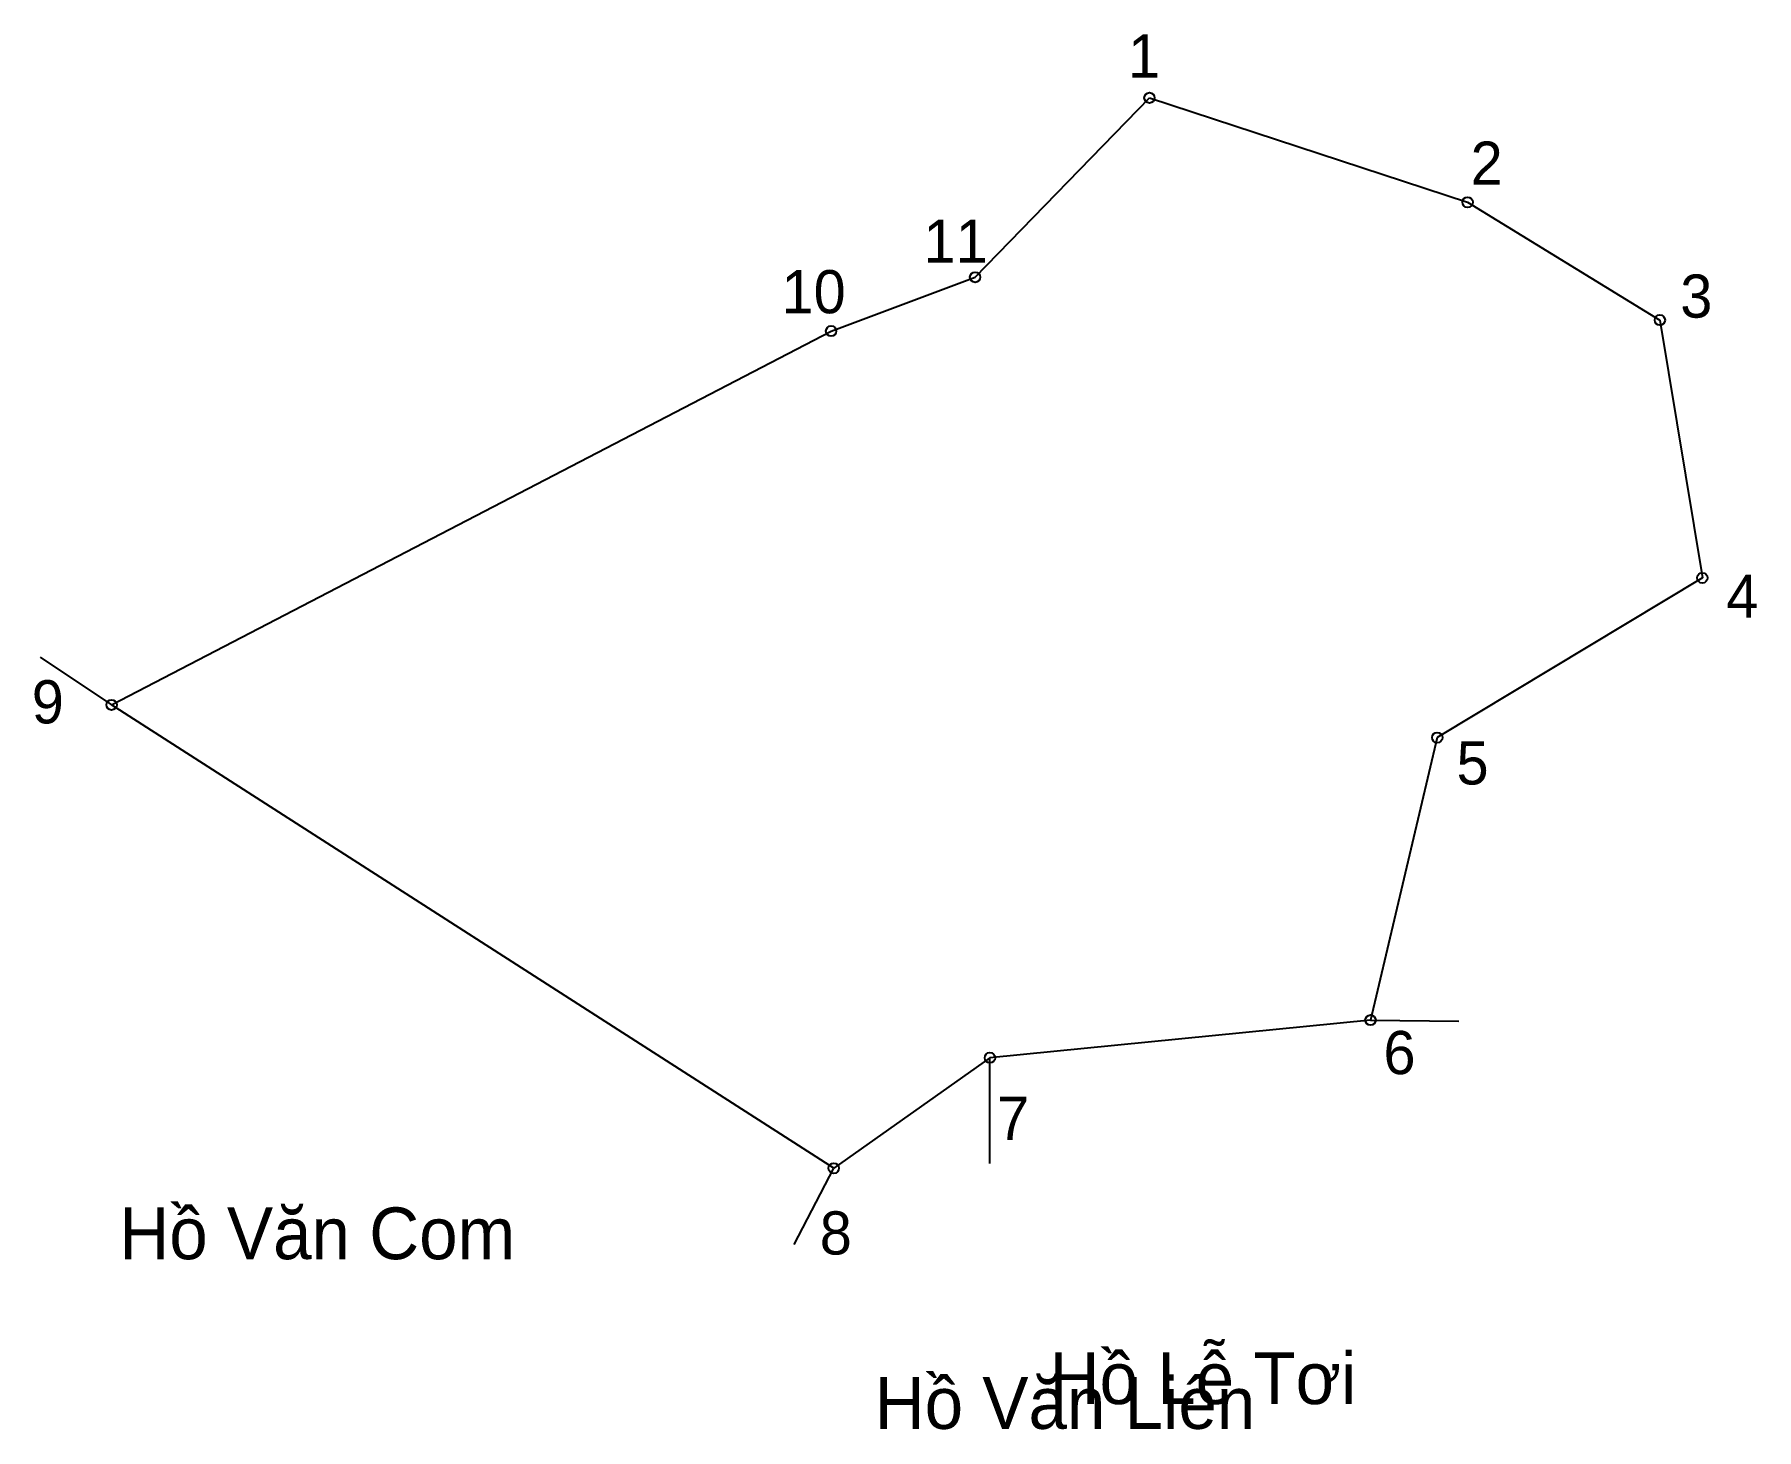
# Model space of a CAD drawing. Extents: x 549171 to 549292, y 1825540 to 1825638.
import ezdxf

# ---------------------------------------------------------------- set-up
doc = ezdxf.new("R2010")
doc.units = 0
for name, color, linetype in [('CanhThua', 7, 'Continuous'), ('MocDinhThua', 7, 'Continuous'), ('RauThua', 7, 'Continuous'), ('SoHieuDinhThua', 7, 'Continuous'), ('TenChuLanCan', 7, 'Continuous')]:
    doc.layers.add(name, color=color, linetype=linetype)

msp = doc.modelspace()

# ---------------------------------------------------------------- linework, layer by layer
at = {"layer": 'CanhThua'}
for p, q in [((549236.98, 1825621.06), (549249.22, 1825633.65)), ((549249.22, 1825633.65), (549271.56, 1825626.32)), ((549271.56, 1825626.32), (549285.06, 1825618.05)), ((549226.87, 1825617.28), (549236.98, 1825621.06)), ((549176.35, 1825591.04), (549226.87, 1825617.28)), ((549285.06, 1825618.05), (549288.04, 1825599.95)), ((549288.04, 1825599.95), (549269.43, 1825588.74)), ((549227.05, 1825558.51), (549176.35, 1825591.04)), ((549269.43, 1825588.74), (549264.74, 1825568.91)), ((549264.74, 1825568.91), (549238.02, 1825566.27)), ((549238.02, 1825566.27), (549227.05, 1825558.51))]:
    msp.add_line(p, q, dxfattribs=at)
at = {"layer": 'MocDinhThua'}
for centre in [(549249.22, 1825633.65), (549271.56, 1825626.32), (549236.98, 1825621.06), (549285.06, 1825618.05), (549226.87, 1825617.28), (549288.04, 1825599.95), (549176.35, 1825591.04), (549269.43, 1825588.74), (549264.74, 1825568.91), (549238.02, 1825566.27), (549227.05, 1825558.51)]:
    msp.add_circle(centre, 0.363, dxfattribs=at)
at = {"layer": 'RauThua'}
for p, q in [((549171.34, 1825594.38), (549176.35, 1825591.04)), ((549264.74, 1825568.91), (549270.94, 1825568.83)), ((549238.02, 1825558.85), (549238.02, 1825566.27)), ((549224.27, 1825553.16), (549227.05, 1825558.51))]:
    msp.add_line(p, q, dxfattribs=at)

# ---------------------------------------------------------------- texts
at = {"layer": 'SoHieuDinhThua'}
for s, height, p in [('1', 3.03, (549247.71, 1825635.07)), ('2', 3.03, (549271.77, 1825627.55)), ('11', 3.026, (549233.36, 1825622.08)), ('10', 3.026, (549223.39, 1825618.53)), ('3', 3.03, (549286.49, 1825618.22)), ('4', 3.03, (549289.72, 1825597.16)), ('9', 3.03, (549170.74, 1825589.74)), ('5', 3.03, (549270.78, 1825585.45)), ('6', 3.03, (549265.65, 1825565.12)), ('7', 3.03, (549238.52, 1825560.5)), ('8', 3.03, (549226.07, 1825552.46))]:
    msp.add_text(s, height=height, dxfattribs=at).set_placement(p)
at = {"layer": 'TenChuLanCan'}
for s, height, p in [('Hồ Văn Com', 3.631, (549176.89, 1825552.13)), ('Hồ Lễ Tơi', 3.631, (549242.21, 1825541.96)), ('Hồ Văn Liên', 3.6308, (549229.93, 1825540.22))]:
    msp.add_text(s, height=height, dxfattribs=at).set_placement(p)

doc.saveas('drawing.dxf')
